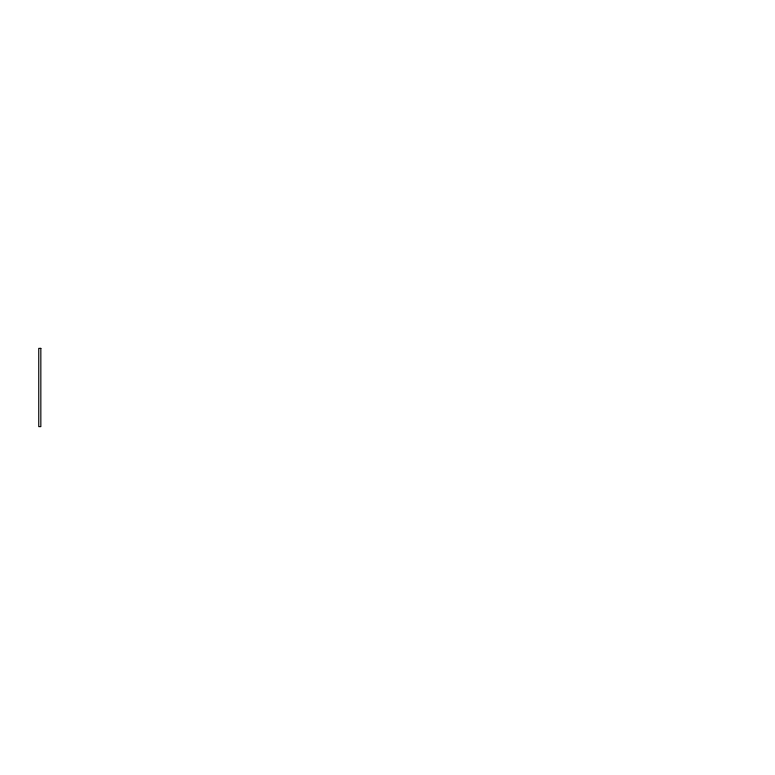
<?xml version="1.0" encoding="UTF-8"?>
<svg xmlns="http://www.w3.org/2000/svg" width="775" height="775" viewBox="0 0 775 775"><rect width="100%" height="100%" fill="white"/><g stroke="black" fill="none" stroke-linecap="round" stroke-linejoin="round"><path stroke-width="1.16" d="M40.842 348.372L38.75 348.372L38.75 426.628L40.842 426.628L40.842 348.372"/></g></svg>
